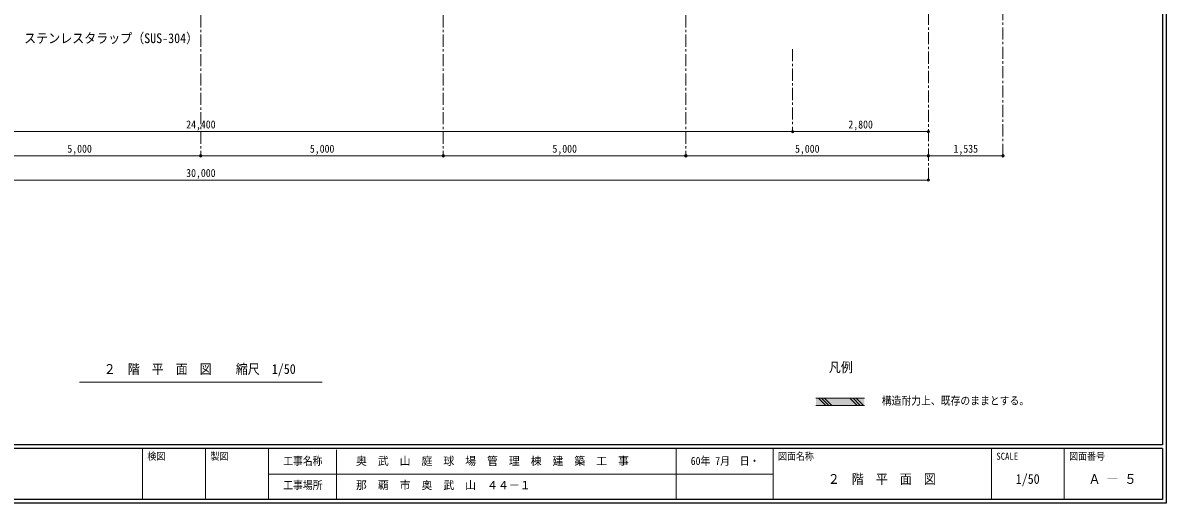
# Model space of a CAD drawing. Units: millimetres at full size, sheet at 1:50. Extents: x -19525 to 20275, y -14100 to 14100.
# Drawn here: x -3291 to 20275, y -14100 to -4195 of the extents above; entities that cross this region are included whole.
import ezdxf
from ezdxf.enums import TextEntityAlignment as Align

# ---------------------------------------------------------------- set-up
doc = ezdxf.new("R2010")
doc.units = ezdxf.units.MM
doc.header["$LTSCALE"] = 50
doc.header["$PDMODE"] = 32
doc.header["$PDSIZE"] = 50
doc.linetypes.add('CHAIN1', pattern=[8, 5, -1, 1, -1])
for name, color, linetype, lineweight in [('0-0_基準線･符号', 7, 'CHAIN1', 9), ('0-2_寸法線･文字', 6, 'Continuous', 9), ('0-3_躯体', 3, 'Continuous', 18), ('0-6_文字', 3, 'Continuous', 18), ('0-E_ハッチ', 4, 'Continuous', 9), ('0-F_その他', 253, 'Continuous', 18), ('F-8_F-8ﾚｲﾔ', 5, 'Continuous', 25)]:
    doc.layers.add(name, color=color, linetype=linetype, lineweight=lineweight)
doc.layers.add('F-6_F-6ﾚｲﾔ', color=2, linetype='Continuous')
doc.styles.add('ＭＳ ゴシック', font='')
doc.styles.get('ＭＳ ゴシック').set_extended_font_data('MS Gothic')

msp = doc.modelspace()

# ---------------------------------------------------------------- linework, layer by layer
at = {"layer": '0-0_基準線･符号'}
for p, q in [((15375, -7437.5), (15375, 10062.5)), ((375, 9562.5), (375, -6937.5)), ((5375, 9562.5), (5375, -6937.5)), ((10375, 9562.5), (10375, -6937.5)), ((16910, -6937.5), (16910, 9562.5)), ((12575, -4737.5), (12575, -6437.5))]:
    msp.add_line(p, q, dxfattribs=at)
at = {"layer": '0-2_寸法線･文字', "color": 7}
for p, q in [((-11825, -6437.5), (12575, -6437.5)), ((12575, -6437.5), (15375, -6437.5)), ((-4625, -6937.5), (375, -6937.5)), ((375, -6937.5), (5375, -6937.5)), ((5375, -6937.5), (10375, -6937.5)), ((10375, -6937.5), (15375, -6937.5)), ((15375, -6937.5), (16910, -6937.5)), ((-14625, -7437.5), (15375, -7437.5))]:
    msp.add_line(p, q, dxfattribs=at)
at = {"layer": '0-2_寸法線･文字'}
for p in [(12575, -6437.5), (15375, -6437.5), (375, -6937.5), (5375, -6937.5), (10375, -6937.5), (15375, -6937.5), (16910, -6937.5), (15375, -7437.5)]:
    msp.add_point(p, dxfattribs=at)
at = {"layer": '0-3_躯体'}
for p, q in [((14057.35, -11935.45), (13057.35, -11935.45)), ((13057.35, -12085.45), (14057.35, -12085.45))]:
    msp.add_line(p, q, dxfattribs=at)
at = {"layer": '0-6_文字'}
msp.add_line((-2125, -11607.68), (2875, -11607.68), dxfattribs=at)
at = {"layer": '0-E_ハッチ'}
for p, q in [((13108.21, -11935.45), (13258.21, -12085.45)), ((13171.85, -11935.45), (13321.85, -12085.45)), ((13235.49, -11935.45), (13385.49, -12085.45)), ((13757.73, -11935.45), (13907.73, -12085.45)), ((13821.37, -11935.45), (13971.37, -12085.45)), ((13885.01, -11935.45), (14035.01, -12085.45))]:
    msp.add_line(p, q, dxfattribs=at)
at = {"layer": '0-F_その他'}
msp.add_solid([(13057.35, -11935.45), (14057.35, -11935.45), (13057.35, -12085.45), (14057.35, -12085.45)], dxfattribs=at)
at = {"layer": 'F-8_F-8ﾚｲﾔ'}
for p, q in [((20200, 14025), (20200, -12900)), ((20275, 14100), (20275, -14100)), ((20200, -12900), (-19450, -12900)), ((20200, -12975), (-19450, -12975)), ((20200, -12975), (20200, -14025)), ((20275, -14100), (-19525, -14100)), ((20200, -14025), (-19450, -14025))]:
    msp.add_line(p, q, dxfattribs=at)
at = {"layer": 'F-8_F-8ﾚｲﾔ', "color": 7, "lineweight": 9}
for p, q in [((-825, -12975), (-825, -14025)), ((475, -12975), (475, -14025)), ((1775, -12975), (1775, -14025)), ((3175, -13000), (3175, -14025)), ((10175, -12975), (10175, -14025)), ((12175, -12975), (12175, -14025)), ((16675, -12975), (16675, -14025)), ((18175, -12975), (18175, -14025)), ((12175, -13500), (1775, -13500))]:
    msp.add_line(p, q, dxfattribs=at)

# ---------------------------------------------------------------- texts
at = {"layer": '0-2_寸法線･文字', "color": 2, "style": 'ＭＳ ゴシック', "width": 0.9}
for s, p in [('24,400', (75, -6422.5)), ('2,800', (13725, -6422.5)), ('5,000', (-2375, -6922.5)), ('5,000', (2625, -6922.5)), ('5,000', (7625, -6922.5)), ('5,000', (12625, -6922.5)), ('1,535', (15892.5, -6922.5)), ('30,000', (75, -7422.5))]:
    msp.add_text(s, height=165, dxfattribs=at).set_placement(p, align=Align.BOTTOM_LEFT)
at = {"layer": '0-6_文字', "color": 2, "style": 'ＭＳ ゴシック', "width": 0.9}
for s, height, p in [('ステンレスタラップ（SUS-304）', 201.6, (-3264.97, -4672.84)), ('２\u3000階\u3000平\u3000面\u3000図\u3000\u3000縮尺\u30001/50', 201.6, (-1625, -11495.18)), ('凡例', 201.6, (13322.13, -11458.4)), ('構造耐力上、既存のままとする。', 165, (14413.24, -12119.75))]:
    msp.add_text(s, height=height, dxfattribs=at).set_placement(p, align=Align.BOTTOM_LEFT)
at = {"layer": 'F-6_F-6ﾚｲﾔ', "color": 3, "style": 'ＭＳ ゴシック', "width": 0.9}
for s, p in [('検図', (-725, -13250)), ('製図', (575, -13250)), ('図面名称', (12275, -13250)), ('SCALE', (16775, -13250)), ('図面番号', (18275, -13250))]:
    msp.add_text(s, height=146.6, dxfattribs=at).set_placement(p, align=Align.BOTTOM_LEFT)
at = {"layer": 'F-6_F-6ﾚｲﾔ', "style": 'ＭＳ ゴシック', "width": 0.9}
for s, height, p in [('工事名称', 165, (2075, -13362.5)), ('60年 7月  日・', 165, (10475, -13362.5)), ('工事場所', 165, (2075, -13862.5)), ('２\u3000階\u3000平\u3000面\u3000図', 201.6, (13300, -13762.5)), ('1/50', 201.6, (17175, -13762.5)), ('Ａ ― ５', 201.6, (18675, -13762.5))]:
    msp.add_text(s, height=height, dxfattribs=at).set_placement(p, align=Align.BOTTOM_LEFT)
at = {"layer": 'F-6_F-6ﾚｲﾔ', "style": 'ＭＳ ゴシック'}
for s, p in [('奥\u3000武\u3000山\u3000庭\u3000球\u3000場\u3000管\u3000理\u3000棟\u3000建\u3000築\u3000工\u3000事', (3575, -13362.5)), ('那\u3000覇\u3000市\u3000奥\u3000武\u3000山\u3000４４－１', (3575, -13862.5))]:
    msp.add_text(s, height=165, dxfattribs=at).set_placement(p, align=Align.BOTTOM_LEFT)

doc.saveas('drawing.dxf')
